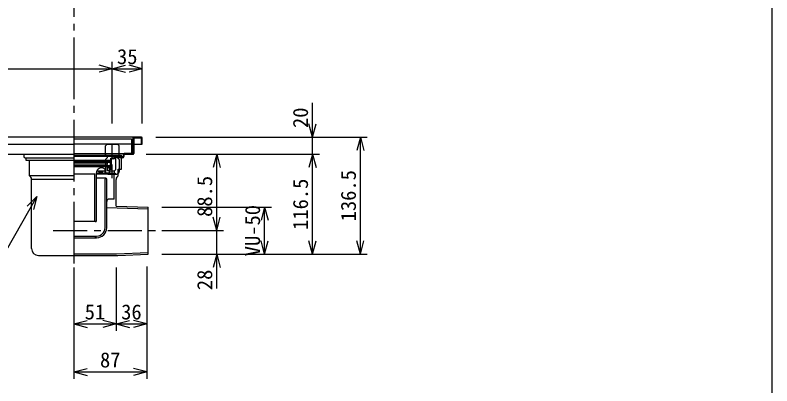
# Model space of a CAD drawing. Units: millimetres, scale not verified. Extents: x -1092 to 1092, y -744 to 696.
# Drawn here: x 207 to 1092, y -256 to 177 of the extents above; entities that cross this region are included whole.
import ezdxf
from ezdxf.enums import TextEntityAlignment as Align

# ---------------------------------------------------------------- set-up
doc = ezdxf.new("R2010")
doc.units = ezdxf.units.MM
doc.header["$LTSCALE"] = 8
for name, pattern in [('CHAIN1', [8, 5, -1, 1, -1]), ('CHAIN2', [12, 9, -1, 1, -1]), ('DASHED2', [3, 2, -1])]:
    doc.linetypes.add(name, pattern=pattern)
for name, color, linetype in [('0-0_計極細', 2, 'Continuous'), ('0-1_計細線', 3, 'Continuous'), ('0-5_寸法線', 7, 'Continuous'), ('0-8_枠中線', 5, 'Continuous')]:
    doc.layers.add(name, color=color, linetype=linetype)
doc.styles.add('ＭＳ ゴシック', font='')
doc.styles.get('ＭＳ ゴシック').set_extended_font_data('MS Gothic')

msp = doc.modelspace()

# ---------------------------------------------------------------- linework, layer by layer
at = {"layer": '0-0_計極細', "linetype": 'CHAIN2'}
msp.add_line((276.004, 438.969), (276.004, -145.328), dxfattribs=at)
at = {"layer": '0-0_計極細', "linetype": 'DASHED2'}
msp.add_line((321.004, -13.261), (321.004, 31.792), dxfattribs=at)
at = {"layer": '0-0_計極細'}
for p, q in [((276.004, 13.464), (331.743, 13.464)), ((276.004, 12.484), (324.963, 12.484)), ((319.4, 10.035), (321.31, 10.035)), ((319.4, 7.096), (319.4, 10.035)), ((322.281, 10.035), (321.114, 10.035)), ((322.281, 9.349), (321.114, 9.349)), ((324.963, 12.484), (331.743, 13.45)), ((324.963, -3.21), (324.963, 11.791)), ((331.743, 11.106), (324.963, 10.322)), ((325.059, 11.805), (331.743, 12.757)), ((318.616, 5.726), (276.004, 5.726)), ((276.004, 5.535), (319.253, 5.535)), ((276.004, 4.555), (314.453, 4.555)), ((276.004, 2.302), (314.453, 2.302)), ((276.004, 1.323), (318.469, 1.323)), ((276.2, 7.586), (318.322, 7.586)), ((276.2, 6.606), (318.91, 6.606)), ((314.453, 2.302), (314.943, 2.792)), ((314.943, 1.812), (314.453, 2.302)), ((314.943, 5.535), (314.943, 5.045)), ((314.943, 4.066), (314.943, 2.792)), ((314.943, 1.812), (314.943, 1.323)), ((318.322, 6.606), (318.322, 7.586)), ((318.469, 4.066), (319.253, 5.535)), ((318.469, 4.066), (318.469, 1.323)), ((318.616, 5.726), (318.616, 6.606)), ((319.4, -2.014), (319.4, 8.321)), ((320.085, -2.7), (320.085, 8.321)), ((318.616, -0.25), (276.004, -0.25)), ((276.004, -8.29), (300.494, -8.29)), ((300.494, -63.089), (300.494, -8.29)), ((302.453, -63.089), (302.453, -7.132)), ((302.453, -7.507), (323.514, -7.507)), ((302.453, -8.29), (324.963, -8.29)), ((302.999, -4.659), (312.737, -4.659)), ((305.182, -6.324), (305.182, -4.659)), ((305.182, -6.324), (310.08, -6.324)), ((306.652, -6.324), (306.652, -4.659)), ((310.08, -6.324), (310.08, -4.659)), ((312.738, -7.499), (312.738, -4.56)), ((315.677, -7.499), (312.738, -7.499)), ((315.432, -4.56), (315.432, -0.25)), ((315.432, -0.74), (319.4, -0.74)), ((315.922, -4.56), (315.922, -0.74)), ((317.313, -6.618), (318.126, -6.618)), ((318.126, -6.618), (318.126, -0.74)), ((318.126, -2.014), (319.4, -2.014)), ((318.126, -2.7), (320.085, -2.7)), ((318.126, -4.659), (323.514, -4.659)), ((323.024, -37.757), (323.024, -8.29)), ((324.963, -3.21), (323.514, -4.659)), ((323.514, -7.507), (323.514, -4.659)), ((324.963, -8.29), (323.514, -7.507)), ((313.473, -13.384), (302.453, -13.384)), ((312.494, -71.13), (312.494, -14.364)), ((314.453, -71.13), (314.453, -14.364)), ((323.097, -37.757), (317.464, -37.757)), ((314.453, -71.13), (314.453, -44.681)), ((314.525, -47.73), (363.004, -48.926)), ((301.473, -64.069), (276.004, -64.069)), ((302.444, -63.217), (302.444, -63.217)), ((276.004, -80.926), (302.698, -80.926)), ((276.004, -82.885), (302.698, -82.885)), ((302.698, -82.885), (300.494, -82.885)), ((276.004, -101.576), (325.862, -101.576)), ((325.862, -101.576), (363.004, -100.004))]:
    msp.add_line(p, q, dxfattribs=at)
at = {"layer": '0-0_計極細', "linetype": 'CHAIN1'}
msp.add_line((251.663, -74.466), (382.014, -74.466), dxfattribs=at)
at = {"layer": '0-0_計極細'}
for points in [[(318.616, -0.25), (318.616, 1.219), (276.004, 1.219)], [(314.943, 4.066), (314.453, 4.555), (314.943, 5.045)], [(317.636, -5.54), (317.636, -4.56), (315.432, -4.56)]]:
    msp.add_lwpolyline(points, dxfattribs=at)
for centre, radius, start, end in [((321.114, 8.321), 1.714, 90, 180), ((321.114, 8.321), 1.029, 90, 180), ((322.281, 11.015), 0.98, 270, 356.64911), ((322.281, 11.015), 1.665, 270, 356.64911), ((324.963, 10.77), 1.714, 90, 175.84901), ((324.963, 10.77), 1.029, 90, 175.84901), ((318.91, 7.096), 0.49, 270, 360), ((308.33, -7.132), 5.878, 55.16629, 180), ((309.8, -4.56), 2.939, 0, 50.0295), ((315.677, -5.54), 1.959, 270, 360), ((313.473, -14.364), 0.98, 90, 180), ((313.473, -14.364), 0.98, 0, 90), ((317.464, -40.696), 2.939, 90, 180), ((301.473, -63.089), 0.98, 180, 270), ((301.473, -63.089), 0.98, 270, 360), ((302.698, -71.13), 11.755, 270, 360), ((302.698, -71.13), 9.796, 270, 360)]:
    msp.add_arc(centre, radius, start, end, dxfattribs=at)
at = {"layer": '0-1_計細線'}
for p, q in [((276.004, 32.634), (343.504, 32.634)), ((276.004, 26.634), (343.504, 26.634)), ((343.504, 32.634), (343.504, 15.534)), ((345.004, 33.534), (345.004, 15.534)), ((356.004, 26.534), (356.004, 33.534)), ((-539.996, 26.534), (276.004, 26.534)), ((355.004, 26.534), (356.004, 26.534)), ((-83.996, 14.534), (276.004, 14.534)), ((217.504, 14.034), (217.504, 12.034)), ((219.004, 10.534), (276.004, 10.534)), ((220.265, 7.187), (220.265, 10.534)), ((276.004, 15.534), (343.504, 15.534)), ((333.004, 10.534), (327.004, 10.534)), ((331.743, -2.609), (331.743, 13.464)), ((333.504, 14.034), (333.504, 12.034)), ((334.504, 14.034), (334.504, 12.034)), ((345.004, 15.534), (335.004, 15.534)), ((335.004, 14.534), (345.004, 14.534)), ((276.004, 7.187), (220.265, 7.187)), ((224.085, -10.445), (224.085, 7.187)), ((327.922, -2.609), (331.743, -2.609)), ((327.922, -10.445), (327.922, -2.609)), ((276.004, -10.445), (224.085, -10.445)), ((276.004, -14.687), (226.534, -14.687)), ((226.534, -95.536), (226.534, -14.687)), ((325.473, -46.04), (325.473, -14.687)), ((325.473, -46.04), (363.004, -46.966)), ((363.004, -101.966), (363.004, -46.966)), ((234.534, -103.536), (327.534, -103.536)), ((327.534, -103.536), (363.004, -101.966))]:
    msp.add_line(p, q, dxfattribs=at)
at = {"layer": '0-1_計細線', "linetype": 'DASHED2'}
for p, q in [((315.004, 26.522), (313.004, 24.522)), ((313.004, 14.522), (313.004, 24.522)), ((315.004, 26.522), (327.004, 26.522)), ((329.004, 24.522), (327.004, 26.522)), ((329.004, 14.522), (329.004, 24.522)), ((313.004, 8.522), (313.004, -5.478)), ((329.004, 8.522), (329.004, -5.478)), ((316.004, -8.478), (326.004, -8.478))]:
    msp.add_line(p, q, dxfattribs=at)
at = {"layer": '0-1_計細線'}
for points in [[(355.004, 34.534), (346.004, 34.534), (-538.996, 34.534)], [(346.004, 26.534), (355.004, 26.534), (355.004, 33.534), (346.004, 33.534), (346.004, 15.534)], [(333.004, 11.534), (327.004, 11.534), (327.004, 10.534)]]:
    msp.add_lwpolyline(points, dxfattribs=at)
at = {"layer": '0-1_計細線', "linetype": 'DASHED2'}
for points in [[(313.004, 14.522), (315.004, 12.522), (315.004, 10.522), (313.004, 8.522)], [(329.004, 14.522), (327.004, 12.522), (327.004, 10.522), (329.004, 8.522)]]:
    msp.add_lwpolyline(points, dxfattribs=at)
at = {"layer": '0-1_計細線'}
for centre, radius, start, end in [((346.004, 33.534), 1, 90, 180), ((355.004, 33.534), 1, 0, 90), ((217.004, 14.034), 0.5, 0, 90), ((219.004, 12.034), 1.5, 180, 270), ((333.004, 12.034), 1.5, 270, 360), ((333.004, 12.034), 0.5, 270, 360), ((335.004, 14.034), 1.5, 90, 180), ((335.004, 14.034), 0.5, 90, 180), ((345.004, 15.534), 1, 270, 360), ((221.636, -14.687), 4.898, 0, 60), ((330.371, -14.687), 4.898, 120, 180), ((234.534, -95.536), 8, 180, 270)]:
    msp.add_arc(centre, radius, start, end, dxfattribs=at)
at = {"layer": '0-1_計細線', "linetype": 'DASHED2'}
for centre, start, end in [((316.004, -5.478), 180, 270), ((326.004, -5.478), 270, 360)]:
    msp.add_arc(centre, 3, start, end, dxfattribs=at)
at = {"layer": '0-5_寸法線'}
for p, q in [((321.004, 114.534), (305.549, 118.675)), ((321.004, 50.534), (321.004, 122.534)), ((321.004, 114.534), (336.459, 118.675)), ((356.004, 114.534), (340.549, 118.675)), ((356.004, 50.534), (356.004, 122.534)), ((-504.996, 114.534), (321.004, 114.534)), ((321.004, 114.534), (305.549, 110.393)), ((321.004, 114.534), (336.459, 110.393)), ((321.004, 114.534), (356.004, 114.534)), ((356.004, 114.534), (340.549, 110.393)), ((555.004, 14.534), (555.004, 74.534)), ((555.004, 34.534), (550.863, 49.989)), ((555.004, 34.534), (559.145, 49.989)), ((372.004, 34.534), (563.004, 34.534)), ((372.004, 34.534), (619.004, 34.534)), ((611.004, 34.534), (606.863, 19.079)), ((611.004, 34.534), (615.145, 19.079)), ((611.004, -101.966), (611.004, 34.534)), ((360.704, 14.534), (563.004, 14.534)), ((360.704, 14.534), (451.004, 14.534)), ((443.004, 14.534), (438.863, -0.921)), ((443.004, 14.534), (447.145, -0.921)), ((443.004, -74.466), (443.004, 14.534)), ((555.004, 14.534), (550.863, -0.921)), ((555.004, 14.534), (559.145, -0.921)), ((555.004, -101.966), (555.004, 14.534)), ((232.879, -34.54), (221.616, -45.904)), ((232.879, -34.54), (228.806, -50.013)), ((379.004, -46.966), (507.004, -46.966)), ((499.004, -46.966), (494.863, -62.421)), ((499.004, -46.966), (503.145, -62.421)), ((499.004, -101.966), (499.004, -46.966)), ((443.004, -74.466), (438.863, -59.011)), ((443.004, -74.466), (447.145, -59.011)), ((379.004, -74.466), (451.004, -74.466)), ((443.004, -141.966), (443.004, -74.466)), ((499.004, -101.966), (494.863, -86.511)), ((499.004, -101.966), (503.145, -86.511)), ((555.004, -101.966), (550.863, -86.511)), ((555.004, -101.966), (559.145, -86.511)), ((611.004, -101.966), (606.863, -86.511)), ((611.004, -101.966), (615.145, -86.511)), ((379.004, -101.966), (507.004, -101.966)), ((379.004, -101.966), (563.004, -101.966)), ((379.004, -101.966), (619.004, -101.966)), ((379.004, -101.966), (451.004, -101.966)), ((443.004, -101.966), (438.863, -117.421)), ((443.004, -101.966), (447.145, -117.421)), ((276.004, -117.484), (276.004, -191.536)), ((276.004, -117.484), (276.004, -247.536)), ((325.473, -117.484), (325.473, -191.536)), ((361.228, -116.602), (361.228, -191.536)), ((361.228, -117.484), (361.228, -247.536)), ((276.004, -183.536), (291.459, -179.395)), ((276.004, -183.536), (291.459, -187.677)), ((276.004, -183.536), (325.473, -183.536)), ((325.473, -183.536), (310.018, -179.395)), ((325.473, -183.536), (310.018, -187.677)), ((325.473, -183.536), (340.928, -179.395)), ((325.473, -183.536), (340.928, -187.677)), ((325.473, -183.536), (361.228, -183.536)), ((361.228, -183.536), (345.773, -179.395)), ((361.228, -183.536), (345.773, -187.677)), ((276.004, -239.536), (291.459, -235.395)), ((361.228, -239.536), (345.773, -235.395)), ((276.004, -239.536), (291.459, -243.677)), ((276.004, -239.536), (361.228, -239.536)), ((361.228, -239.536), (345.773, -243.677))]:
    msp.add_line(p, q, dxfattribs=at)
msp.add_lwpolyline([(232.879, -34.54), (196.817, -97.646), (-14.383, -97.646)], dxfattribs=at)
at = {"layer": '0-8_枠中線'}
msp.add_lwpolyline([(-1092, -744), (-1092, 696), (1092, 696), (1092, -744)], close=True, dxfattribs=at)

# ---------------------------------------------------------------- texts
at = {"layer": '0-5_寸法線', "style": 'ＭＳ ゴシック'}
for s, p in [('35', (326.504, 114.534)), ('51', (288.738, -183.536)), ('36', (331.351, -183.536)), ('87', (306.616, -239.536))]:
    msp.add_text(s, height=17.6, dxfattribs=at).set_placement(p, align=Align.BOTTOM_LEFT)
for s, p in [('20', (555.004, 45.234)), ('136.5', (611.004, -63.716)), ('88.5', (443.004, -58.519)), ('116.5', (555.004, -73.716)), ('VU-50', (499.004, -104.466)), ('28', (443.004, -144.047))]:
    msp.add_text(s, height=17.6, rotation=90, dxfattribs=at).set_placement(p, align=Align.BOTTOM_LEFT)

doc.saveas('drawing.dxf')
